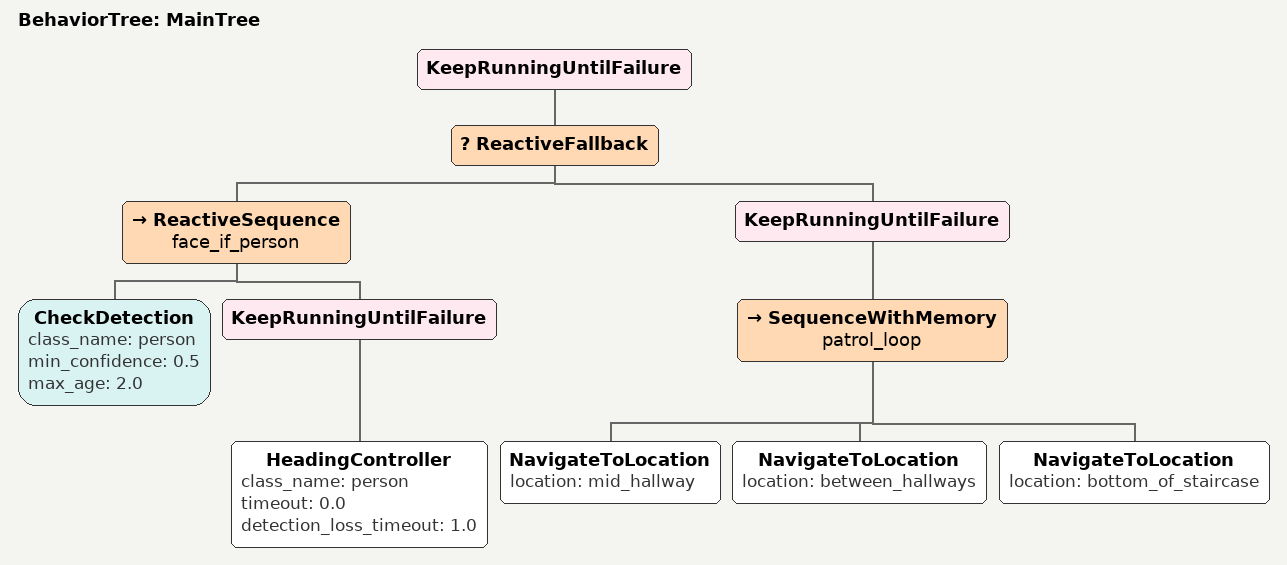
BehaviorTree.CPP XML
<root BTCPP_format="4">
  <BehaviorTree ID="MainTree">
    <!-- Outer KRUF: keeps the entire mission running indefinitely -->
    <KeepRunningUntilFailure>
      <ReactiveFallback>

        <!-- Branch 1: person detected → stop patrol and face them -->
        <ReactiveSequence name="face_if_person">
          <CheckDetection class_name="person" min_confidence="0.5" max_age="2.0"/>
          <KeepRunningUntilFailure>
            <HeadingController class_name="person" timeout="0.0" detection_loss_timeout="1.0"/>
          </KeepRunningUntilFailure>
        </ReactiveSequence>

        <!-- Branch 2: no person → patrol the hallway waypoints.
             SequenceWithMemory resumes from the interrupted waypoint
             (not from mid_hallway) after a detection event. -->
        <KeepRunningUntilFailure>
          <SequenceWithMemory name="patrol_loop">
            <NavigateToLocation location="mid_hallway"/>
            <NavigateToLocation location="between_hallways"/>
            <NavigateToLocation location="bottom_of_staircase"/>
          </SequenceWithMemory>
        </KeepRunningUntilFailure>

      </ReactiveFallback>
    </KeepRunningUntilFailure>
  </BehaviorTree>

</root>
